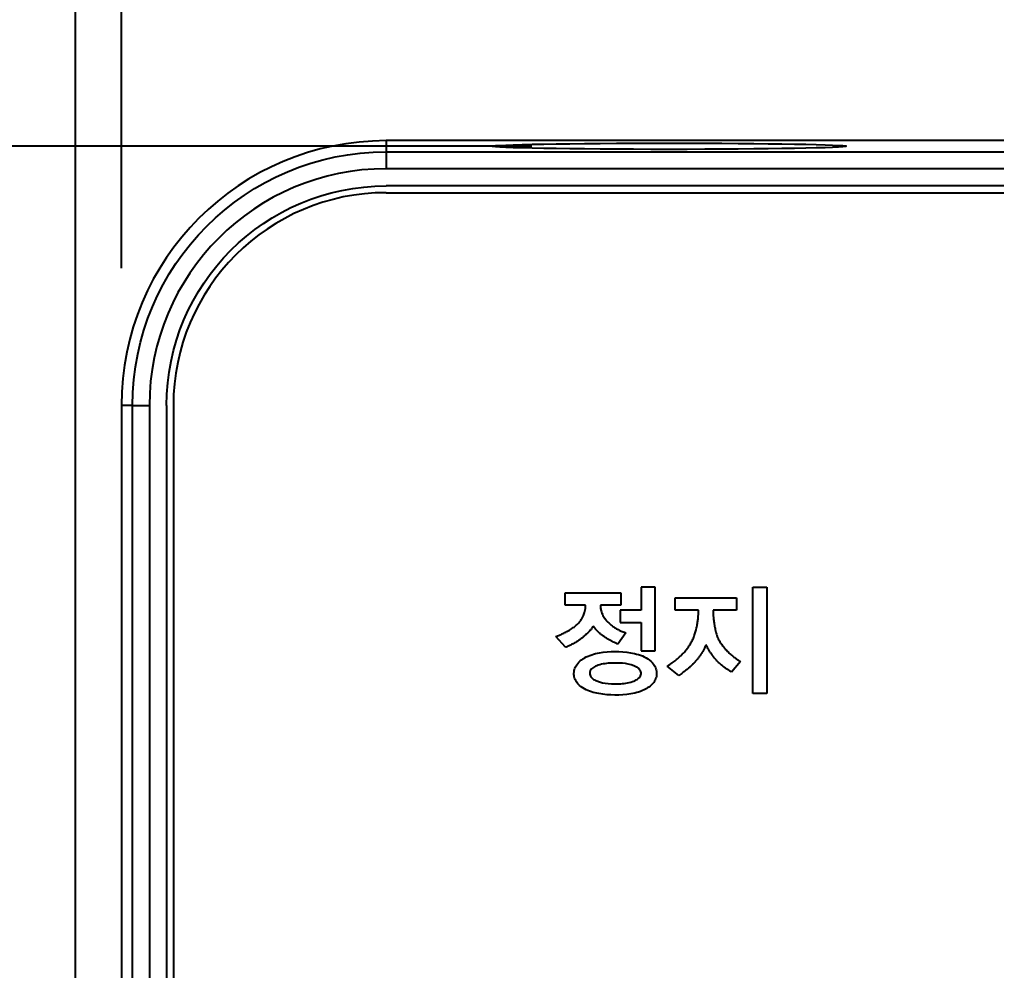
# Model space of a CAD drawing. Header units: millimetres. Extents: x 5 to 3846, y 5 to 2747.
# Drawn here: x 1356.91 to 1385.83, y 1703.98 to 1732.13 of the extents above; entities that cross this region are included whole.
import ezdxf

# ---------------------------------------------------------------- set-up
doc = ezdxf.new("R2010")
doc.units = ezdxf.units.MM
doc.layers.get('0').update_dxf_attribs({"color": 255})
doc.dimstyles.new('ISO-25', dxfattribs={"dimtxt": 2.5, "dimasz": 2.5, "dimexe": 1.25, "dimexo": 0.625, "dimtad": 1, "dimdsep": 46, "dimtxsty": 'Standard', "dimcen": 2.5, "dimadec": 0, "dimazin": 0, "dimtfac": 1, "dimtmove": 0, "dimatfit": 3, "dimfxl": 1, "dimarcsym": 0})

# ---------------------------------------------------------------- blocks, each defined once
blk = doc.blocks.new('*D199')
at = {"color": 3, "lineweight": -2, "transparency": 16777216}
for p, q in [((1372.078, 1728.38), (1327.157, 1728.38)), ((1335.282, 1712.13), (1335.282, 1686.968)), ((1372.078, 1670.718), (1327.157, 1670.718))]:
    blk.add_line(p, q, dxfattribs=at)
at = {"color": 3, "transparency": 16777216}
for points in [[(1332.574, 1712.13), (1337.99, 1712.13), (1335.282, 1728.38)], [(1332.574, 1686.968), (1337.99, 1686.968), (1335.282, 1670.718)]]:
    blk.add_solid(points, dxfattribs=at)
at = {"layer": 'DEFPOINTS', "color": 0, "transparency": 16777216}
for p in [(1376.14, 1728.38), (1335.282, 1670.718), (1376.14, 1670.718)]:
    blk.add_point(p, dxfattribs=at)
at = {"color": 3, "transparency": 16777216, "insert": (1319.032, 1699.549), "char_height": 19.5, "attachment_point": 5, "rotation": 90}
blk.add_mtext('58', dxfattribs=at)
blk = doc.blocks.new('*D200')
at = {"color": 3, "lineweight": -2, "transparency": 16777216}
for p, q in [((1358.565, 1690.481), (1358.565, 1805.516)), ((1590.215, 1690.481), (1590.215, 1805.516)), ((1374.815, 1797.391), (1573.965, 1797.391))]:
    blk.add_line(p, q, dxfattribs=at)
at = {"color": 3, "transparency": 16777216}
for points in [[(1374.815, 1800.099), (1374.815, 1794.683), (1358.565, 1797.391)], [(1573.965, 1800.099), (1573.965, 1794.683), (1590.215, 1797.391)]]:
    blk.add_solid(points, dxfattribs=at)
at = {"layer": 'DEFPOINTS', "color": 0, "transparency": 16777216}
for p in [(1590.215, 1797.391), (1358.565, 1686.418), (1590.215, 1686.418)]:
    blk.add_point(p, dxfattribs=at)
at = {"color": 3, "transparency": 16777216, "insert": (1474.39, 1813.641), "char_height": 19.5, "attachment_point": 5}
blk.add_mtext('232', dxfattribs=at)
blk = doc.blocks.new('*D201')
at = {"color": 3, "lineweight": -2, "transparency": 16777216}
for p, q in [((1359.925, 1724.768), (1359.925, 1767.755)), ((1588.855, 1724.768), (1588.855, 1767.755)), ((1376.175, 1759.63), (1572.605, 1759.63))]:
    blk.add_line(p, q, dxfattribs=at)
at = {"color": 3, "transparency": 16777216}
for points in [[(1376.175, 1762.338), (1376.175, 1756.921), (1359.925, 1759.63)], [(1572.605, 1762.338), (1572.605, 1756.921), (1588.855, 1759.63)]]:
    blk.add_solid(points, dxfattribs=at)
at = {"layer": 'DEFPOINTS', "color": 0, "transparency": 16777216}
for p in [(1588.855, 1759.63), (1359.925, 1720.706), (1588.855, 1720.706)]:
    blk.add_point(p, dxfattribs=at)
at = {"color": 3, "transparency": 16777216, "insert": (1474.39, 1775.88), "char_height": 19.5, "attachment_point": 5}
blk.add_mtext('229', dxfattribs=at)

msp = doc.modelspace()

# ---------------------------------------------------------------- linework, layer by layer
at = {"linetype": 'Continuous'}
for p, q in [((1581.015, 1728.546), (1367.765, 1728.546)), ((1367.765, 1728.546), (1367.765, 1728.214)), ((1367.765, 1728.214), (1581.015, 1728.214)), ((1367.765, 1728.214), (1367.765, 1727.714)), ((1581.015, 1727.714), (1367.765, 1727.714)), ((1581.015, 1727.206), (1367.765, 1727.206)), ((1367.765, 1727.006), (1581.015, 1727.006)), ((1359.925, 1720.706), (1359.925, 1686.919)), ((1360.257, 1720.706), (1359.925, 1720.706)), ((1360.257, 1686.919), (1360.257, 1720.706)), ((1360.257, 1720.706), (1360.757, 1720.706)), ((1360.757, 1720.706), (1360.757, 1686.919)), ((1361.265, 1720.706), (1361.265, 1686.919)), ((1361.465, 1720.706), (1361.465, 1686.919)), ((1373.06, 1715.16), (1374.714, 1715.16)), ((1373.06, 1714.791), (1373.06, 1715.16)), ((1374.714, 1715.16), (1374.714, 1714.791)), ((1374.714, 1715.16), (1374.714, 1715.16)), ((1374.714, 1715.16), (1374.714, 1714.791)), ((1375.73, 1715.328), (1375.315, 1715.328)), ((1375.315, 1715.328), (1375.315, 1714.641)), ((1375.73, 1713.445), (1375.73, 1715.328)), ((1375.73, 1715.328), (1375.73, 1715.328)), ((1375.73, 1713.445), (1375.73, 1715.328)), ((1378.613, 1715.328), (1379.028, 1715.328)), ((1378.613, 1712.178), (1378.613, 1715.328)), ((1379.028, 1715.328), (1379.028, 1712.178)), ((1379.028, 1715.328), (1379.028, 1715.328)), ((1379.028, 1715.328), (1379.028, 1712.178)), ((1376.318, 1715.006), (1378.136, 1715.006)), ((1376.318, 1714.644), (1376.318, 1715.006)), ((1378.136, 1715.006), (1378.136, 1714.644)), ((1378.136, 1715.006), (1378.136, 1715.006)), ((1378.136, 1715.006), (1378.136, 1714.644)), ((1373.665, 1714.791), (1373.06, 1714.791)), ((1373.665, 1714.73), (1373.665, 1714.791)), ((1374.109, 1714.791), (1374.109, 1714.73)), ((1374.714, 1714.791), (1374.109, 1714.791)), ((1374.109, 1714.791), (1374.109, 1714.791)), ((1374.109, 1714.791), (1374.109, 1714.73)), ((1374.109, 1714.73), (1374.109, 1714.73)), ((1375.315, 1714.641), (1374.689, 1714.641)), ((1374.689, 1714.641), (1374.689, 1714.279)), ((1374.714, 1714.791), (1374.714, 1714.791)), ((1377.005, 1714.644), (1376.318, 1714.644)), ((1377.005, 1714.512), (1377.005, 1714.644)), ((1377.446, 1714.644), (1377.446, 1714.512)), ((1377.446, 1714.644), (1377.446, 1714.512)), ((1378.136, 1714.644), (1377.446, 1714.644)), ((1377.446, 1714.644), (1377.446, 1714.644)), ((1378.136, 1714.644), (1378.136, 1714.644)), ((1374.163, 1714.525), (1374.163, 1714.525)), ((1374.324, 1714.293), (1374.324, 1714.293)), ((1374.689, 1714.279), (1375.315, 1714.279)), ((1375.315, 1714.279), (1375.315, 1713.445)), ((1377.446, 1714.512), (1377.446, 1714.512)), ((1373.771, 1714.01), (1373.771, 1714.01)), ((1374.607, 1714.082), (1374.607, 1714.082)), ((1374.854, 1713.978), (1374.625, 1713.642)), ((1374.854, 1713.978), (1374.625, 1713.642)), ((1374.854, 1713.978), (1374.854, 1713.978)), ((1377.498, 1714.102), (1377.498, 1714.102)), ((1373.071, 1713.545), (1372.788, 1713.867)), ((1373.327, 1713.663), (1373.327, 1713.663)), ((1373.586, 1713.842), (1373.586, 1713.842)), ((1373.071, 1713.545), (1373.071, 1713.545)), ((1374.625, 1713.642), (1374.625, 1713.642)), ((1375.315, 1713.445), (1375.73, 1713.445)), ((1375.73, 1713.445), (1375.73, 1713.445)), ((1377.714, 1713.602), (1377.714, 1713.602)), ((1375.457, 1713.234), (1375.457, 1713.234)), ((1376.887, 1713.094), (1376.887, 1713.094)), ((1377.095, 1713.359), (1377.095, 1713.359)), ((1378.254, 1713.123), (1377.986, 1712.811)), ((1378.254, 1713.123), (1377.986, 1712.811)), ((1378.02, 1713.288), (1378.02, 1713.288)), ((1378.254, 1713.123), (1378.254, 1713.123)), ((1373.997, 1712.998), (1373.997, 1712.998)), ((1376.429, 1712.714), (1376.085, 1712.987)), ((1376.67, 1712.89), (1376.67, 1712.89)), ((1377.986, 1712.811), (1377.986, 1712.811)), ((1373.997, 1712.549), (1373.997, 1712.549)), ((1376.429, 1712.714), (1376.429, 1712.714)), ((1375.457, 1712.314), (1375.457, 1712.314)), ((1379.028, 1712.178), (1378.613, 1712.178)), ((1379.028, 1712.178), (1379.028, 1712.178))]:
    msp.add_line(p, q, dxfattribs=at)
for radius in [7.84, 7.009, 6.3]:
    msp.add_arc((1367.765, 1720.706), radius, 90, 180, dxfattribs=at)
at = {"linetype": 'Continuous', "extrusion": (0, 0, -1)}
for radius in [7.509, 6.5]:
    msp.add_arc((-1367.765, 1720.706), radius, 0, 90, dxfattribs=at)
at = {"linetype": 'Continuous'}
msp.add_ellipse((1376.14, 1728.38), major_axis=(5.25, 0), ratio=0.017455, dxfattribs=at)
for points, knots in [([(1373.617, 1714.512), (1373.625, 1714.535), (1373.632, 1714.557), (1373.646, 1714.604), (1373.652, 1714.629), (1373.662, 1714.679), (1373.665, 1714.704), (1373.665, 1714.73)], [0, 0, 0, 0, 0.319798, 0.319798, 0.657072, 0.657072, 1, 1, 1, 1]), ([(1374.109, 1714.73), (1374.109, 1714.729), (1374.109, 1714.729), (1374.109, 1714.711), (1374.111, 1714.693), (1374.117, 1714.659), (1374.121, 1714.642), (1374.133, 1714.603), (1374.14, 1714.581), (1374.153, 1714.548), (1374.158, 1714.536), (1374.163, 1714.525)], [0, 0, 0, 0, 0.010124, 0.010124, 0.252603, 0.252603, 0.499848, 0.499848, 0.822134, 0.822134, 1, 1, 1, 1]), ([(1374.109, 1714.73), (1374.109, 1714.707), (1374.112, 1714.683), (1374.122, 1714.637), (1374.129, 1714.614), (1374.145, 1714.569), (1374.153, 1714.547), (1374.163, 1714.525)], [0, 0, 0, 0, 0.32828, 0.32828, 0.662582, 0.662582, 1, 1, 1, 1]), ([(1373.116, 1714.012), (1373.14, 1714.025), (1373.164, 1714.038), (1373.227, 1714.076), (1373.265, 1714.101), (1373.332, 1714.15), (1373.36, 1714.173), (1373.407, 1714.215), (1373.425, 1714.232), (1373.443, 1714.251)], [0, 0, 0, 0, 0.201243, 0.201243, 0.540429, 0.540429, 0.810728, 0.810728, 1, 1, 1, 1]), ([(1373.443, 1714.251), (1373.459, 1714.266), (1373.474, 1714.282), (1373.512, 1714.326), (1373.535, 1714.356), (1373.571, 1714.412), (1373.585, 1714.438), (1373.605, 1714.48), (1373.611, 1714.496), (1373.617, 1714.512)], [0, 0, 0, 0, 0.206434, 0.206434, 0.558022, 0.558022, 0.837312, 0.837312, 1, 1, 1, 1]), ([(1374.163, 1714.525), (1374.172, 1714.502), (1374.183, 1714.479), (1374.208, 1714.436), (1374.221, 1714.415), (1374.254, 1714.369), (1374.274, 1714.346), (1374.304, 1714.313), (1374.314, 1714.303), (1374.324, 1714.293)], [0, 0, 0, 0, 0.264182, 0.264182, 0.52833, 0.52833, 0.853081, 0.853081, 1, 1, 1, 1]), ([(1374.163, 1714.525), (1374.172, 1714.502), (1374.183, 1714.479), (1374.208, 1714.436), (1374.221, 1714.415), (1374.254, 1714.369), (1374.274, 1714.346), (1374.304, 1714.313), (1374.314, 1714.303), (1374.324, 1714.293)], [0, 0, 0, 0, 0.264182, 0.264182, 0.528331, 0.528331, 0.853082, 0.853082, 1, 1, 1, 1]), ([(1374.324, 1714.293), (1374.342, 1714.276), (1374.361, 1714.259), (1374.412, 1714.214), (1374.444, 1714.188), (1374.506, 1714.143), (1374.534, 1714.124), (1374.578, 1714.098), (1374.592, 1714.09), (1374.607, 1714.082)], [0, 0, 0, 0, 0.213793, 0.213793, 0.572861, 0.572861, 0.859488, 0.859488, 1, 1, 1, 1]), ([(1374.324, 1714.293), (1374.342, 1714.276), (1374.361, 1714.259), (1374.412, 1714.214), (1374.444, 1714.188), (1374.506, 1714.143), (1374.534, 1714.124), (1374.578, 1714.098), (1374.592, 1714.09), (1374.607, 1714.082)], [0, 0, 0, 0, 0.213794, 0.213794, 0.572863, 0.572863, 0.859489, 0.859489, 1, 1, 1, 1]), ([(1376.953, 1714.123), (1376.962, 1714.166), (1376.97, 1714.209), (1376.985, 1714.295), (1376.991, 1714.338), (1377.001, 1714.424), (1377.005, 1714.468), (1377.005, 1714.512)], [0, 0, 0, 0, 0.332682, 0.332682, 0.665419, 0.665419, 1, 1, 1, 1]), ([(1377.446, 1714.512), (1377.446, 1714.464), (1377.45, 1714.417), (1377.461, 1714.325), (1377.467, 1714.28), (1377.481, 1714.191), (1377.489, 1714.146), (1377.498, 1714.102)], [0, 0, 0, 0, 0.345296, 0.345296, 0.672436, 0.672436, 1, 1, 1, 1]), ([(1377.446, 1714.512), (1377.446, 1714.464), (1377.45, 1714.417), (1377.461, 1714.325), (1377.467, 1714.28), (1377.481, 1714.191), (1377.489, 1714.146), (1377.498, 1714.102)], [0, 0, 0, 0, 0.345296, 0.345296, 0.672436, 0.672436, 1, 1, 1, 1]), ([(1372.788, 1713.867), (1372.823, 1713.879), (1372.858, 1713.892), (1372.926, 1713.92), (1372.959, 1713.935), (1373.034, 1713.97), (1373.075, 1713.991), (1373.116, 1714.012)], [0, 0, 0, 0, 0.308253, 0.308253, 0.616184, 0.616184, 1, 1, 1, 1]), ([(1373.771, 1714.01), (1373.755, 1713.994), (1373.739, 1713.979), (1373.707, 1713.948), (1373.69, 1713.933), (1373.653, 1713.899), (1373.633, 1713.882), (1373.604, 1713.857), (1373.595, 1713.849), (1373.586, 1713.842)], [0, 0, 0, 0, 0.269403, 0.269403, 0.538787, 0.538787, 0.865884, 0.865884, 1, 1, 1, 1]), ([(1373.771, 1714.01), (1373.755, 1713.994), (1373.739, 1713.979), (1373.707, 1713.948), (1373.69, 1713.933), (1373.653, 1713.899), (1373.633, 1713.882), (1373.604, 1713.857), (1373.595, 1713.849), (1373.586, 1713.842)], [0, 0, 0, 0, 0.269402, 0.269402, 0.538786, 0.538786, 0.865882, 0.865882, 1, 1, 1, 1]), ([(1373.894, 1714.172), (1373.894, 1714.172), (1373.894, 1714.172), (1373.885, 1714.155), (1373.875, 1714.138), (1373.853, 1714.107), (1373.841, 1714.091), (1373.815, 1714.058), (1373.8, 1714.041), (1373.78, 1714.02), (1373.775, 1714.015), (1373.771, 1714.01)], [0, 0, 0, 0, 0.00009, 0.00009, 0.283928, 0.283928, 0.567564, 0.567564, 0.905458, 0.905458, 1, 1, 1, 1]), ([(1374.011, 1714.03), (1374.001, 1714.04), (1373.992, 1714.05), (1373.967, 1714.078), (1373.951, 1714.095), (1373.925, 1714.128), (1373.914, 1714.143), (1373.9, 1714.162), (1373.897, 1714.167), (1373.894, 1714.172)], [0, 0, 0, 0, 0.227197, 0.227197, 0.607231, 0.607231, 0.911014, 0.911014, 1, 1, 1, 1]), ([(1374.195, 1713.875), (1374.182, 1713.884), (1374.168, 1713.893), (1374.133, 1713.92), (1374.112, 1713.937), (1374.075, 1713.969), (1374.058, 1713.983), (1374.032, 1714.009), (1374.021, 1714.019), (1374.011, 1714.03)], [0, 0, 0, 0, 0.202794, 0.202794, 0.54243, 0.54243, 0.813654, 0.813654, 1, 1, 1, 1]), ([(1374.607, 1714.082), (1374.624, 1714.073), (1374.641, 1714.065), (1374.687, 1714.042), (1374.716, 1714.029), (1374.769, 1714.007), (1374.793, 1713.998), (1374.83, 1713.986), (1374.842, 1713.982), (1374.854, 1713.978)], [0, 0, 0, 0, 0.214291, 0.214291, 0.573057, 0.573057, 0.859673, 0.859673, 1, 1, 1, 1]), ([(1374.607, 1714.082), (1374.624, 1714.073), (1374.641, 1714.065), (1374.687, 1714.042), (1374.716, 1714.029), (1374.769, 1714.007), (1374.793, 1713.998), (1374.83, 1713.986), (1374.842, 1713.982), (1374.854, 1713.978)], [0, 0, 0, 0, 0.214294, 0.214294, 0.57306, 0.57306, 0.859676, 0.859676, 1, 1, 1, 1]), ([(1376.769, 1713.645), (1376.792, 1713.683), (1376.812, 1713.721), (1376.85, 1713.799), (1376.867, 1713.839), (1376.913, 1713.959), (1376.937, 1714.04), (1376.953, 1714.123)], [0, 0, 0, 0, 0.253617, 0.253617, 0.507249, 0.507249, 1, 1, 1, 1]), ([(1377.498, 1714.102), (1377.506, 1714.056), (1377.517, 1714.011), (1377.544, 1713.921), (1377.561, 1713.876), (1377.599, 1713.789), (1377.621, 1713.747), (1377.666, 1713.671), (1377.689, 1713.636), (1377.714, 1713.602)], [0, 0, 0, 0, 0.254585, 0.254585, 0.514275, 0.514275, 0.771472, 0.771472, 1, 1, 1, 1]), ([(1377.498, 1714.102), (1377.506, 1714.056), (1377.517, 1714.011), (1377.544, 1713.921), (1377.561, 1713.876), (1377.599, 1713.789), (1377.621, 1713.747), (1377.666, 1713.671), (1377.689, 1713.636), (1377.714, 1713.602)], [0, 0, 0, 0, 0.254585, 0.254585, 0.514275, 0.514275, 0.771472, 0.771472, 1, 1, 1, 1]), ([(1373.327, 1713.663), (1373.309, 1713.653), (1373.291, 1713.644), (1373.243, 1713.619), (1373.213, 1713.604), (1373.157, 1713.579), (1373.133, 1713.568), (1373.095, 1713.554), (1373.083, 1713.549), (1373.071, 1713.545)], [0, 0, 0, 0, 0.215112, 0.215112, 0.574656, 0.574656, 0.862053, 0.862053, 1, 1, 1, 1]), ([(1373.586, 1713.842), (1373.566, 1713.825), (1373.545, 1713.808), (1373.502, 1713.775), (1373.48, 1713.759), (1373.43, 1713.725), (1373.402, 1713.707), (1373.358, 1713.681), (1373.343, 1713.672), (1373.327, 1713.663)], [0, 0, 0, 0, 0.256252, 0.256252, 0.51249, 0.51249, 0.830119, 0.830119, 1, 1, 1, 1]), ([(1373.586, 1713.842), (1373.566, 1713.825), (1373.545, 1713.808), (1373.502, 1713.775), (1373.48, 1713.759), (1373.43, 1713.725), (1373.402, 1713.707), (1373.358, 1713.681), (1373.343, 1713.672), (1373.327, 1713.663)], [0, 0, 0, 0, 0.256251, 0.256251, 0.512489, 0.512489, 0.830118, 0.830118, 1, 1, 1, 1]), ([(1374.439, 1713.724), (1374.439, 1713.724), (1374.439, 1713.724), (1374.413, 1713.737), (1374.387, 1713.751), (1374.337, 1713.781), (1374.312, 1713.796), (1374.26, 1713.83), (1374.232, 1713.849), (1374.201, 1713.87), (1374.198, 1713.872), (1374.195, 1713.875)], [0, 0, 0, 0, 0.000089, 0.000089, 0.304471, 0.304471, 0.60869, 0.60869, 0.9618, 0.9618, 1, 1, 1, 1]), ([(1374.625, 1713.642), (1374.607, 1713.648), (1374.59, 1713.655), (1374.555, 1713.67), (1374.538, 1713.677), (1374.5, 1713.694), (1374.48, 1713.704), (1374.453, 1713.717), (1374.446, 1713.72), (1374.439, 1713.724)], [0, 0, 0, 0, 0.276105, 0.276105, 0.552187, 0.552187, 0.884295, 0.884295, 1, 1, 1, 1]), ([(1373.636, 1713.232), (1373.77, 1713.31), (1373.925, 1713.355), (1374.381, 1713.433), (1374.697, 1713.433), (1375.159, 1713.358), (1375.319, 1713.314), (1375.457, 1713.234)], [0, 0, 0, 0, 0.248838, 0.248838, 0.743466, 0.743466, 1, 1, 1, 1]), ([(1376.473, 1713.284), (1376.496, 1713.304), (1376.517, 1713.325), (1376.574, 1713.383), (1376.607, 1713.421), (1376.665, 1713.492), (1376.689, 1713.524), (1376.732, 1713.586), (1376.751, 1713.615), (1376.769, 1713.645)], [0, 0, 0, 0, 0.192675, 0.192675, 0.517075, 0.517075, 0.775592, 0.775592, 1, 1, 1, 1]), ([(1377.231, 1713.617), (1377.221, 1713.594), (1377.211, 1713.571), (1377.19, 1713.526), (1377.179, 1713.504), (1377.153, 1713.454), (1377.137, 1713.427), (1377.112, 1713.387), (1377.104, 1713.373), (1377.095, 1713.359)], [0, 0, 0, 0, 0.256498, 0.256498, 0.512988, 0.512988, 0.830818, 0.830818, 1, 1, 1, 1]), ([(1377.362, 1713.391), (1377.352, 1713.406), (1377.343, 1713.42), (1377.319, 1713.458), (1377.305, 1713.483), (1377.279, 1713.527), (1377.268, 1713.547), (1377.248, 1713.583), (1377.239, 1713.6), (1377.231, 1713.617)], [0, 0, 0, 0, 0.19561, 0.19561, 0.522006, 0.522006, 0.783013, 0.783013, 1, 1, 1, 1]), ([(1377.539, 1713.162), (1377.526, 1713.176), (1377.513, 1713.191), (1377.479, 1713.23), (1377.459, 1713.255), (1377.423, 1713.301), (1377.408, 1713.322), (1377.383, 1713.359), (1377.372, 1713.375), (1377.362, 1713.391)], [0, 0, 0, 0, 0.199806, 0.199806, 0.534031, 0.534031, 0.80106, 0.80106, 1, 1, 1, 1]), ([(1377.714, 1713.602), (1377.732, 1713.578), (1377.751, 1713.555), (1377.803, 1713.492), (1377.837, 1713.454), (1377.901, 1713.389), (1377.931, 1713.361), (1377.981, 1713.319), (1378, 1713.303), (1378.02, 1713.288)], [0, 0, 0, 0, 0.206155, 0.206155, 0.552524, 0.552524, 0.828873, 0.828873, 1, 1, 1, 1]), ([(1377.714, 1713.602), (1377.732, 1713.578), (1377.751, 1713.555), (1377.803, 1713.492), (1377.837, 1713.454), (1377.901, 1713.389), (1377.931, 1713.361), (1377.981, 1713.319), (1378, 1713.303), (1378.02, 1713.288)], [0, 0, 0, 0, 0.206156, 0.206156, 0.552525, 0.552525, 0.828874, 0.828874, 1, 1, 1, 1]), ([(1373.636, 1712.312), (1373.565, 1712.352), (1373.497, 1712.401), (1373.407, 1712.501), (1373.378, 1712.545), (1373.337, 1712.64), (1373.325, 1712.692), (1373.32, 1712.793), (1373.325, 1712.843), (1373.351, 1712.94), (1373.375, 1712.988), (1373.443, 1713.085), (1373.493, 1713.133), (1373.575, 1713.194), (1373.605, 1713.214), (1373.636, 1713.232)], [0, 0, 0, 0, 0.211448, 0.211448, 0.343908, 0.343908, 0.477202, 0.477202, 0.603479, 0.603479, 0.736187, 0.736187, 0.908305, 0.908305, 1, 1, 1, 1]), ([(1375.099, 1712.996), (1374.991, 1713.039), (1374.874, 1713.06), (1374.634, 1713.082), (1374.507, 1713.083), (1374.251, 1713.066), (1374.118, 1713.046), (1373.997, 1712.998)], [0, 0, 0, 0, 0.311836, 0.311836, 0.648272, 0.648272, 1, 1, 1, 1]), ([(1375.457, 1713.234), (1375.528, 1713.193), (1375.596, 1713.142), (1375.685, 1713.041), (1375.715, 1712.996), (1375.756, 1712.9), (1375.768, 1712.847), (1375.772, 1712.744), (1375.767, 1712.693), (1375.739, 1712.596), (1375.715, 1712.549), (1375.646, 1712.454), (1375.596, 1712.407), (1375.515, 1712.349), (1375.486, 1712.331), (1375.457, 1712.314)], [0, 0, 0, 0, 0.212577, 0.212577, 0.34737, 0.34737, 0.48309, 0.48309, 0.610986, 0.610986, 0.74331, 0.74331, 0.914007, 0.914007, 1, 1, 1, 1]), ([(1375.457, 1713.234), (1375.528, 1713.193), (1375.596, 1713.142), (1375.685, 1713.041), (1375.715, 1712.996), (1375.756, 1712.9), (1375.768, 1712.847), (1375.772, 1712.744), (1375.767, 1712.693), (1375.739, 1712.596), (1375.715, 1712.549), (1375.646, 1712.454), (1375.596, 1712.407), (1375.515, 1712.349), (1375.486, 1712.331), (1375.457, 1712.314)], [0, 0, 0, 0, 0.212577, 0.212577, 0.34737, 0.34737, 0.48309, 0.48309, 0.610986, 0.610986, 0.74331, 0.74331, 0.914007, 0.914007, 1, 1, 1, 1]), ([(1376.085, 1712.987), (1376.112, 1713.003), (1376.138, 1713.02), (1376.206, 1713.067), (1376.248, 1713.097), (1376.323, 1713.154), (1376.355, 1713.18), (1376.416, 1713.232), (1376.445, 1713.258), (1376.473, 1713.284)], [0, 0, 0, 0, 0.190335, 0.190335, 0.50885, 0.50885, 0.763271, 0.763271, 1, 1, 1, 1]), ([(1376.887, 1713.094), (1376.874, 1713.079), (1376.86, 1713.065), (1376.823, 1713.027), (1376.8, 1713.003), (1376.756, 1712.963), (1376.736, 1712.945), (1376.701, 1712.915), (1376.686, 1712.902), (1376.67, 1712.89)], [0, 0, 0, 0, 0.199972, 0.199972, 0.534355, 0.534355, 0.801537, 0.801537, 1, 1, 1, 1]), ([(1376.887, 1713.094), (1376.878, 1713.084), (1376.869, 1713.075), (1376.833, 1713.036), (1376.805, 1713.008), (1376.756, 1712.963), (1376.736, 1712.945), (1376.701, 1712.915), (1376.686, 1712.902), (1376.67, 1712.89)], [0, 0, 0, 0, 0.133218, 0.133218, 0.534371, 0.534371, 0.801543, 0.801543, 1, 1, 1, 1]), ([(1377.095, 1713.359), (1377.095, 1713.359), (1377.095, 1713.359), (1377.078, 1713.333), (1377.06, 1713.307), (1377.023, 1713.257), (1377.004, 1713.232), (1376.96, 1713.178), (1376.936, 1713.15), (1376.903, 1713.112), (1376.895, 1713.103), (1376.887, 1713.094)], [0, 0, 0, 0, 0.000032, 0.000032, 0.278819, 0.278819, 0.557535, 0.557535, 0.891645, 0.891645, 1, 1, 1, 1]), ([(1377.095, 1713.359), (1377.095, 1713.359), (1377.095, 1713.359), (1377.078, 1713.333), (1377.06, 1713.307), (1377.023, 1713.257), (1377.004, 1713.232), (1376.96, 1713.178), (1376.936, 1713.15), (1376.903, 1713.112), (1376.895, 1713.103), (1376.887, 1713.094)], [0, 0, 0, 0, 0.000031, 0.000031, 0.278817, 0.278817, 0.557534, 0.557534, 0.891644, 0.891644, 1, 1, 1, 1]), ([(1377.807, 1712.928), (1377.807, 1712.928), (1377.807, 1712.928), (1377.779, 1712.946), (1377.752, 1712.966), (1377.7, 1713.007), (1377.674, 1713.029), (1377.62, 1713.078), (1377.592, 1713.106), (1377.556, 1713.144), (1377.547, 1713.153), (1377.539, 1713.162)], [0, 0, 0, 0, 0.000044, 0.000044, 0.280604, 0.280604, 0.561062, 0.561062, 0.896664, 0.896664, 1, 1, 1, 1]), ([(1378.02, 1713.288), (1378.047, 1713.267), (1378.073, 1713.247), (1378.125, 1713.209), (1378.15, 1713.191), (1378.201, 1713.156), (1378.227, 1713.138), (1378.254, 1713.123)], [0, 0, 0, 0, 0.349939, 0.349939, 0.674607, 0.674607, 1, 1, 1, 1]), ([(1378.02, 1713.288), (1378.047, 1713.267), (1378.073, 1713.247), (1378.125, 1713.209), (1378.15, 1713.191), (1378.201, 1713.156), (1378.227, 1713.138), (1378.254, 1713.123)], [0, 0, 0, 0, 0.349939, 0.349939, 0.674607, 0.674607, 1, 1, 1, 1]), ([(1373.997, 1712.998), (1373.952, 1712.98), (1373.909, 1712.958), (1373.853, 1712.913), (1373.837, 1712.896), (1373.81, 1712.858), (1373.8, 1712.836), (1373.791, 1712.793), (1373.79, 1712.772), (1373.794, 1712.732), (1373.801, 1712.712), (1373.819, 1712.677), (1373.83, 1712.661), (1373.868, 1712.621), (1373.897, 1712.6), (1373.95, 1712.57), (1373.973, 1712.559), (1373.997, 1712.549)], [0, 0, 0, 0, 0.22291, 0.22291, 0.330397, 0.330397, 0.439675, 0.439675, 0.533739, 0.533739, 0.627662, 0.627662, 0.717302, 0.717302, 0.881542, 0.881542, 1, 1, 1, 1]), ([(1373.997, 1712.998), (1373.952, 1712.98), (1373.909, 1712.958), (1373.853, 1712.913), (1373.837, 1712.896), (1373.81, 1712.858), (1373.8, 1712.836), (1373.791, 1712.793), (1373.79, 1712.772), (1373.794, 1712.732), (1373.801, 1712.712), (1373.819, 1712.677), (1373.83, 1712.661), (1373.868, 1712.621), (1373.897, 1712.6), (1373.95, 1712.57), (1373.973, 1712.559), (1373.997, 1712.549)], [0, 0, 0, 0, 0.22291, 0.22291, 0.330397, 0.330397, 0.439675, 0.439675, 0.533739, 0.533739, 0.627662, 0.627662, 0.717302, 0.717302, 0.881542, 0.881542, 1, 1, 1, 1]), ([(1375.099, 1712.547), (1375.144, 1712.565), (1375.188, 1712.587), (1375.244, 1712.632), (1375.261, 1712.649), (1375.288, 1712.686), (1375.299, 1712.708), (1375.309, 1712.751), (1375.31, 1712.771), (1375.305, 1712.811), (1375.3, 1712.83), (1375.282, 1712.865), (1375.271, 1712.881), (1375.235, 1712.92), (1375.207, 1712.941), (1375.153, 1712.972), (1375.126, 1712.985), (1375.099, 1712.996)], [0, 0, 0, 0, 0.224378, 0.224378, 0.330689, 0.330689, 0.438928, 0.438928, 0.531145, 0.531145, 0.621917, 0.621917, 0.710138, 0.710138, 0.865366, 0.865366, 1, 1, 1, 1]), ([(1376.67, 1712.89), (1376.649, 1712.874), (1376.628, 1712.858), (1376.586, 1712.826), (1376.564, 1712.81), (1376.505, 1712.767), (1376.467, 1712.74), (1376.429, 1712.714)], [0, 0, 0, 0, 0.267582, 0.267582, 0.535158, 0.535158, 1, 1, 1, 1]), ([(1377.986, 1712.811), (1377.978, 1712.817), (1377.969, 1712.822), (1377.947, 1712.836), (1377.933, 1712.845), (1377.897, 1712.868), (1377.875, 1712.883), (1377.837, 1712.907), (1377.822, 1712.917), (1377.807, 1712.928)], [0, 0, 0, 0, 0.142684, 0.142684, 0.371767, 0.371767, 0.743418, 0.743418, 1, 1, 1, 1]), ([(1373.997, 1712.549), (1374.104, 1712.503), (1374.221, 1712.481), (1374.462, 1712.458), (1374.588, 1712.458), (1374.844, 1712.476), (1374.978, 1712.497), (1375.099, 1712.547)], [0, 0, 0, 0, 0.312038, 0.312038, 0.647742, 0.647742, 1, 1, 1, 1]), ([(1375.457, 1712.314), (1375.319, 1712.235), (1375.16, 1712.192), (1374.692, 1712.117), (1374.368, 1712.118), (1373.911, 1712.198), (1373.765, 1712.24), (1373.636, 1712.312)], [0, 0, 0, 0, 0.255439, 0.255439, 0.763122, 0.763122, 1, 1, 1, 1])]:
    msp.add_open_spline(points, degree=3, knots=knots, dxfattribs=at)

# ---------------------------------------------------------------- dimensions: what is measured, and where the dimension line sits
for base, p1, p2, picture, middle in [((1590.215, 1797.391), (1358.565, 1686.418), (1590.215, 1686.418), '*D200', (1474.39, 1813.641)), ((1588.855, 1759.63), (1359.925, 1720.706), (1588.855, 1720.706), '*D201', (1474.39, 1775.88))]:
    dim = msp.add_linear_dim(base=base, p1=p1, p2=p2, dimstyle='ISO-25', override={"dimscale": 6.5, "dimtxt": 3, "dimgap": 1, "dimdec": 0, "dimclrd": 3, "dimclre": 3, "dimclrt": 3, "dimtdec": 0})
    dim.commit()
    dim.dimension.update_dxf_attribs({"geometry": picture, "text_midpoint": middle})
dim = msp.add_linear_dim(base=(1335.282, 1670.718), p1=(1376.14, 1728.38), p2=(1376.14, 1670.718), angle=90, dimstyle='ISO-25', override={"dimscale": 6.5, "dimtxt": 3, "dimgap": 1, "dimdec": 0, "dimclrd": 3, "dimclre": 3, "dimclrt": 3, "dimtdec": 0})
dim.commit()
dim.dimension.update_dxf_attribs({"geometry": '*D199', "text_midpoint": (1319.032, 1699.549)})

doc.saveas('drawing.dxf')
